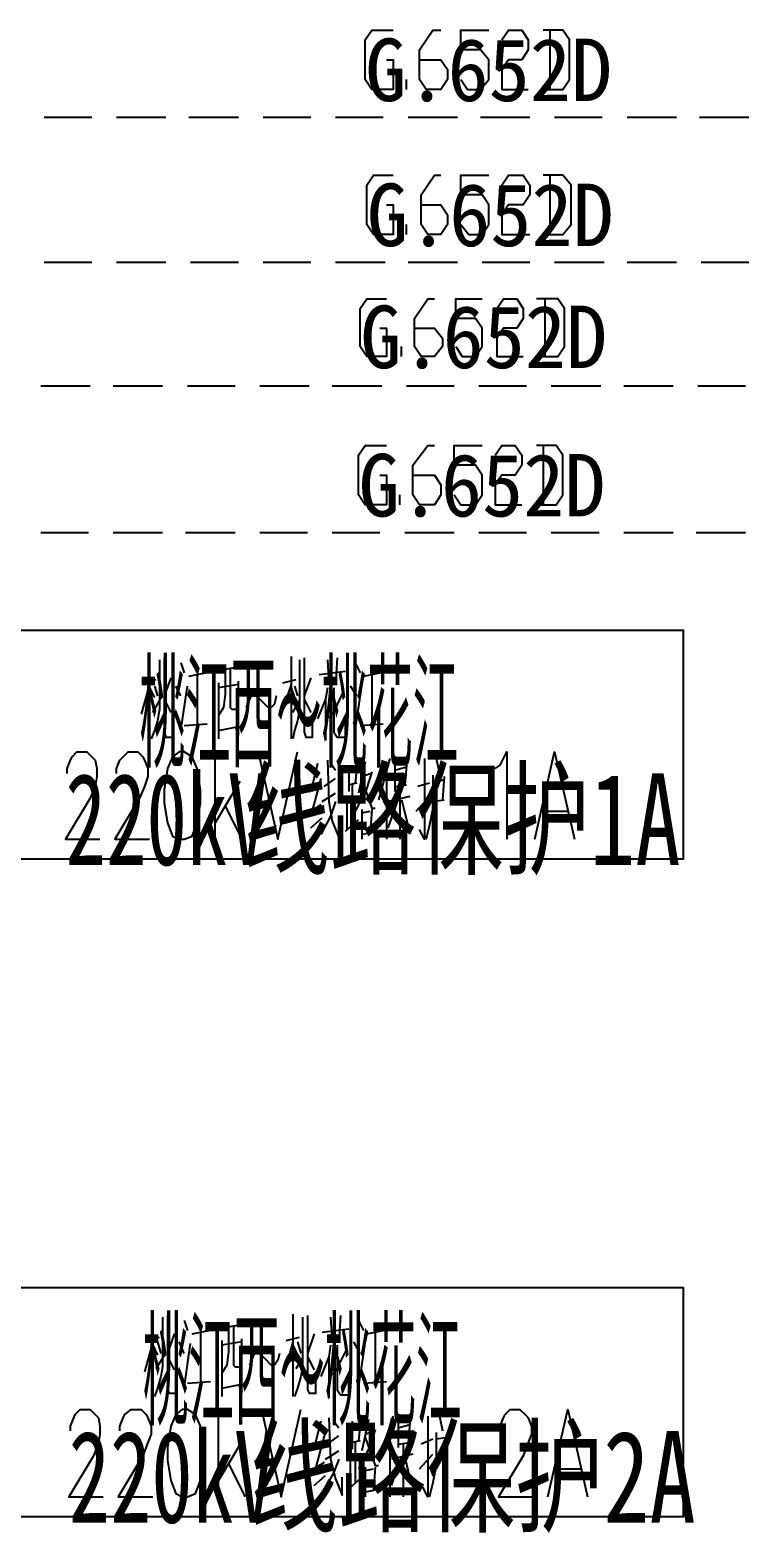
# Model space of a CAD drawing. Header units: metres. Extents: x 17 to 1757, y 17 to 1207.
# Drawn here: x 734.8 to 797.6, y 595.9 to 727.2 of the extents above; entities that cross this region are included whole.
import ezdxf

# ---------------------------------------------------------------- set-up
doc = ezdxf.new("R2010")
doc.units = ezdxf.units.M
for name, color, linetype in [('LINES', 7, 'Continuous'), ('POLYLINES', 4, 'Continuous'), ('RECTS', 7, 'Continuous'), ('TEXTS', 3, 'Continuous')]:
    doc.layers.add(name, color=color, linetype=linetype)

msp = doc.modelspace()

# ---------------------------------------------------------------- linework, layer by layer
at = {"layer": 'LINES'}
for p, q in [((780.22, 727.2), (780.22, 722.02)), ((767.69, 722.02), (767.69, 722.88)), ((740.18, 719.57), (736.01, 719.57)), ((746.66, 719.57), (742.34, 719.57)), ((753, 719.57), (748.68, 719.57)), ((759.34, 719.57), (755.16, 719.57)), ((765.67, 719.57), (761.5, 719.57)), ((772.15, 719.57), (767.83, 719.57)), ((778.49, 719.57), (774.17, 719.57)), ((784.82, 719.57), (780.65, 719.57)), ((791.3, 719.57), (786.98, 719.57)), ((797.64, 719.57), (793.32, 719.57)), ((780.22, 714.53), (780.22, 709.34)), ((767.69, 709.34), (767.69, 710.21)), ((740.18, 706.9), (736.01, 706.9)), ((746.66, 706.9), (742.34, 706.9)), ((753, 706.9), (748.82, 706.9)), ((759.34, 706.9), (755.16, 706.9)), ((765.82, 706.9), (761.5, 706.9)), ((772.15, 706.9), (767.83, 706.9)), ((778.49, 706.9), (774.31, 706.9)), ((784.97, 706.9), (780.65, 706.9)), ((791.3, 706.9), (786.98, 706.9)), ((797.64, 706.9), (793.46, 706.9)), ((779.78, 703.73), (779.78, 698.69)), ((767.26, 698.69), (767.26, 699.55)), ((740.04, 696.1), (735.72, 696.1)), ((746.38, 696.1), (742.06, 696.1)), ((752.71, 696.1), (748.54, 696.1)), ((759.19, 696.1), (754.87, 696.1)), ((765.53, 696.1), (761.21, 696.1)), ((771.86, 696.1), (767.69, 696.1)), ((778.2, 696.1), (774.02, 696.1)), ((784.68, 696.1), (780.36, 696.1)), ((791.02, 696.1), (786.7, 696.1)), ((797.35, 696.1), (793.18, 696.1)), ((779.64, 690.91), (779.64, 685.73)), ((767.11, 685.73), (767.11, 686.59)), ((739.9, 683.28), (735.72, 683.28)), ((746.38, 683.28), (742.06, 683.28)), ((752.71, 683.28), (748.39, 683.28)), ((759.05, 683.28), (754.87, 683.28)), ((765.38, 683.28), (761.21, 683.28)), ((771.86, 683.28), (767.54, 683.28)), ((778.2, 683.28), (774.02, 683.28)), ((784.54, 683.28), (780.36, 683.28)), ((791.02, 683.28), (786.7, 683.28)), ((797.35, 683.28), (793.03, 683.28)), ((745.22, 672.48), (745.22, 665.28)), ((757.61, 672.48), (757.61, 665.28)), ((761.64, 672.34), (761.5, 670.03)), ((746.09, 672.19), (746.09, 667.87)), ((747.96, 671.9), (748.25, 671.04)), ((748.68, 670.75), (750.12, 671.04)), ((750.84, 671.18), (753.29, 671.62)), ((758.33, 672.19), (758.33, 667.87)), ((760.06, 670.9), (762.36, 671.18)), ((760.78, 672.19), (760.92, 670.03)), ((763.22, 671.9), (763.66, 671.04)), ((763.94, 670.75), (765.38, 671.04)), ((745.22, 670.03), (744.5, 667.44)), ((744.65, 670.18), (745.8, 670.46)), ((745.22, 669.74), (745.66, 668.88)), ((745.66, 669.89), (745.94, 669.02)), ((747.1, 670.61), (746.52, 669.02)), ((747.96, 669.02), (747.53, 669.89)), ((747.96, 666), (748.54, 669.89)), ((749.4, 670.9), (749.4, 666.58)), ((751.27, 670.18), (751.27, 665.28)), ((753, 670.03), (751.27, 669.74)), ((753, 665.57), (753, 670.32)), ((757.61, 670.03), (756.74, 667.44)), ((756.89, 670.18), (758.04, 670.46)), ((757.61, 669.74), (757.9, 668.88)), ((757.9, 669.89), (758.18, 669.02)), ((759.34, 670.61), (758.76, 669.02)), ((763.37, 669.02), (762.79, 669.89)), ((763.22, 666), (763.8, 669.89)), ((764.66, 670.9), (764.66, 666.58)), ((745.51, 667.58), (746.09, 668.59)), ((746.52, 668.74), (747.1, 667.58)), ((753.72, 668.02), (754.01, 668.74)), ((755.59, 668.02), (755.02, 668.59)), ((756.31, 669.02), (756.17, 668.3)), ((757.75, 667.58), (758.33, 668.59)), ((758.76, 668.74), (759.34, 667.58)), ((760.63, 668.74), (760.63, 665.14)), ((755.74, 668.02), (755.59, 668.02)), ((755.88, 668.02), (755.74, 668.02)), ((756.17, 668.3), (755.88, 668.02)), ((747.96, 666.14), (747.82, 666.72)), ((748.25, 666.43), (750.26, 666.58)), ((763.22, 666.14), (763.08, 666.72)), ((763.66, 666.43), (765.67, 666.58)), ((750.98, 656.5), (750.98, 664.13)), ((759.91, 663.12), (759.34, 660.67)), ((764.09, 663.26), (763.51, 660.53)), ((766.25, 663.55), (765.24, 659.95)), ((770.28, 663.55), (770.57, 662.26)), ((760.2, 661.82), (759.48, 659.09)), ((760.49, 661.1), (761.5, 661.82)), ((761.21, 662.98), (761.5, 662.54)), ((762.65, 662.98), (762.65, 660.67)), ((762.65, 662.54), (763.22, 662.69)), ((763.37, 662.83), (763.22, 661.39)), ((763.8, 661.97), (764.52, 662.26)), ((764.66, 662.4), (764.09, 660.53)), ((765.96, 662.11), (765.96, 656.5)), ((766.68, 662.98), (766.68, 660.67)), ((766.68, 662.54), (767.69, 662.83)), ((767.69, 662.98), (767.54, 661.25)), ((769.99, 662.11), (769.99, 659.09)), ((771, 661.97), (770.86, 659.95)), ((753.14, 661.54), (750.98, 657.94)), ((759.19, 660.67), (759.91, 661.1)), ((760.34, 659.81), (761.5, 660.53)), ((763.37, 661.39), (762.65, 661.25)), ((762.94, 661.25), (762.94, 657.79)), ((764.09, 660.67), (763.22, 658.94)), ((766.68, 661.1), (767.69, 661.25)), ((767.11, 661.1), (767.11, 656.5)), ((769.7, 661.39), (768.7, 661.1)), ((771, 661.68), (769.99, 661.39)), ((751.85, 659.38), (753.29, 656.5)), ((760.2, 659.52), (759.34, 658.94)), ((762.5, 657.36), (762.5, 659.95)), ((762.94, 659.66), (763.51, 659.81)), ((767.98, 660.24), (766.1, 659.81)), ((766.1, 657.5), (766.97, 659.95)), ((768.55, 658.94), (769.7, 660.24)), ((769.99, 659.81), (771, 659.95)), ((759.34, 657.5), (760.34, 658.37)), ((762.36, 657.22), (763.51, 658.22)), ((763.8, 659.09), (763.8, 656.5)), ((763.8, 658.8), (764.52, 658.94)), ((764.66, 659.09), (764.52, 657.07)), ((779.64, 658.94), (781.8, 658.94)), ((764.66, 657.07), (763.8, 656.93)), ((745.51, 615.02), (745.51, 607.82)), ((746.38, 614.74), (746.38, 610.42)), ((757.75, 615.02), (757.75, 607.82)), ((758.62, 614.74), (758.62, 610.42)), ((761.06, 614.74), (761.21, 612.58)), ((761.93, 614.88), (761.78, 612.58)), ((747.38, 613.3), (746.81, 611.57)), ((748.25, 614.45), (748.54, 613.58)), ((748.97, 613.3), (750.41, 613.58)), ((749.69, 613.44), (749.69, 609.12)), ((751.13, 613.73), (753.58, 614.16)), ((759.62, 613.3), (759.05, 611.57)), ((760.34, 613.44), (762.65, 613.73)), ((763.51, 614.45), (763.94, 613.58)), ((764.23, 613.3), (765.67, 613.58)), ((764.95, 613.44), (764.95, 609.12)), ((745.51, 612.58), (744.79, 609.98)), ((744.94, 612.72), (746.09, 613.01)), ((745.51, 612.29), (745.94, 611.42)), ((745.94, 612.58), (746.23, 611.57)), ((748.25, 611.57), (747.82, 612.58)), ((748.25, 608.54), (748.82, 612.43)), ((751.56, 612.72), (751.56, 607.82)), ((753.29, 612.58), (751.56, 612.29)), ((753.29, 608.11), (753.29, 612.86)), ((757.75, 612.58), (757.03, 609.98)), ((757.18, 612.72), (758.33, 613.01)), ((757.75, 612.29), (758.18, 611.42)), ((758.18, 612.58), (758.47, 611.57)), ((763.66, 611.57), (763.08, 612.58)), ((763.51, 608.54), (764.09, 612.43)), ((745.8, 610.27), (746.38, 611.14)), ((746.81, 611.28), (747.38, 610.13)), ((754.01, 610.56), (754.3, 611.28)), ((755.88, 610.56), (755.3, 611.14)), ((756.46, 610.99), (756.17, 610.56)), ((756.6, 611.57), (756.46, 610.99)), ((758.04, 610.27), (758.62, 611.14)), ((759.05, 611.28), (759.62, 610.13)), ((760.92, 611.28), (760.92, 607.68)), ((756.02, 610.56), (755.88, 610.56)), ((756.17, 610.56), (756.02, 610.56)), ((748.25, 608.69), (748.1, 609.26)), ((748.54, 608.98), (750.55, 609.12)), ((763.51, 608.69), (763.37, 609.26)), ((763.94, 608.98), (765.96, 609.12)), ((751.27, 599.04), (751.27, 606.67)), ((760.2, 605.66), (759.62, 603.36)), ((761.35, 605.66), (761.78, 605.09)), ((762.94, 605.66), (762.94, 603.22)), ((763.66, 605.38), (763.51, 603.94)), ((764.38, 605.81), (763.8, 603.07)), ((766.54, 606.1), (765.53, 602.5)), ((766.97, 605.66), (766.97, 603.36)), ((766.97, 605.09), (767.98, 605.38)), ((767.98, 605.52), (767.83, 603.79)), ((770.57, 606.1), (770.86, 604.8)), ((753.43, 604.08), (751.27, 600.48)), ((760.49, 604.37), (759.77, 601.63)), ((760.78, 603.65), (761.78, 604.37)), ((762.94, 605.09), (763.51, 605.23)), ((764.09, 604.51), (764.81, 604.8)), ((764.95, 604.94), (764.38, 603.07)), ((766.25, 604.66), (766.25, 599.04)), ((769.99, 604.08), (768.98, 603.65)), ((770.28, 604.66), (770.28, 601.63)), ((771.29, 604.22), (770.28, 604.08)), ((771.29, 604.51), (771.14, 602.64)), ((759.48, 603.22), (760.2, 603.65)), ((760.63, 602.35), (761.78, 603.07)), ((763.66, 603.94), (762.94, 603.79)), ((763.22, 603.79), (763.22, 600.34)), ((764.38, 603.22), (763.51, 601.49)), ((768.26, 602.78), (766.39, 602.35)), ((766.97, 603.65), (767.98, 603.79)), ((767.4, 603.65), (767.4, 599.04)), ((768.84, 601.49), (769.99, 602.78)), ((752.14, 601.92), (753.58, 599.04)), ((760.49, 602.06), (759.62, 601.49)), ((762.79, 599.9), (762.79, 602.64)), ((763.22, 602.21), (763.8, 602.35)), ((764.09, 601.63), (764.09, 599.04)), ((764.09, 601.34), (764.81, 601.49)), ((764.95, 601.63), (764.81, 599.62)), ((766.39, 600.05), (767.26, 602.5)), ((770.28, 602.35), (771.29, 602.64)), ((780.79, 601.49), (782.95, 601.49)), ((759.62, 600.05), (760.63, 600.91)), ((762.65, 599.76), (763.8, 600.77)), ((764.95, 599.62), (764.09, 599.47))]:
    msp.add_line(p, q, dxfattribs=at)
at = {"layer": 'POLYLINES'}
for points in [[(765.96, 724.61), (766.54, 724.61), (766.54, 722.02), (764.66, 722.02), (764.09, 722.88), (764.09, 726.34), (764.66, 727.2), (766.54, 727.2)], [(768.84, 724.61), (770.71, 724.61), (771.29, 723.74), (771.29, 722.88), (770.71, 722.02), (769.42, 722.02), (768.84, 722.88), (768.84, 725.47), (769.99, 727.2), (770.71, 727.2)], [(772.44, 722.88), (773.02, 722.02), (774.17, 722.02), (774.89, 722.88), (774.89, 724.61), (774.17, 725.47), (772.44, 725.47), (772.44, 727.2), (774.89, 727.2)], [(776.04, 726.34), (776.62, 727.2), (777.77, 727.2), (778.34, 726.34), (778.34, 725.47), (777.77, 724.61), (776.62, 724.61), (776.04, 723.74), (776.04, 722.02), (778.34, 722.02)], [(779.64, 722.02), (781.37, 722.02), (781.94, 722.88), (781.94, 726.34), (781.37, 727.2), (779.64, 727.2)], [(765.96, 711.94), (766.54, 711.94), (766.54, 709.34), (764.81, 709.34), (764.23, 710.21), (764.23, 713.66), (764.81, 714.53), (766.54, 714.53)], [(768.98, 711.94), (770.71, 711.94), (771.29, 711.07), (771.29, 710.21), (770.71, 709.34), (769.56, 709.34), (768.98, 710.21), (768.98, 712.8), (770.14, 714.53), (770.71, 714.53)], [(772.44, 710.21), (773.16, 709.34), (774.31, 709.34), (774.89, 710.21), (774.89, 711.94), (774.31, 712.8), (772.44, 712.8), (772.44, 714.53), (774.89, 714.53)], [(776.04, 713.66), (776.62, 714.53), (777.91, 714.53), (778.49, 713.66), (778.49, 712.8), (777.91, 711.94), (776.62, 711.94), (776.04, 711.07), (776.04, 709.34), (778.49, 709.34)], [(779.64, 709.34), (781.37, 709.34), (782.09, 710.21), (782.09, 713.66), (781.37, 714.53), (779.64, 714.53)], [(765.38, 701.14), (765.96, 701.14), (765.96, 698.69), (764.23, 698.69), (763.66, 699.55), (763.66, 702.86), (764.23, 703.73), (765.96, 703.73)], [(768.41, 701.14), (770.14, 701.14), (770.86, 700.27), (770.86, 699.55), (770.14, 698.69), (768.98, 698.69), (768.41, 699.55), (768.41, 702), (769.56, 703.73), (770.14, 703.73)], [(772.01, 699.55), (772.58, 698.69), (773.74, 698.69), (774.31, 699.55), (774.31, 701.14), (773.74, 702), (772.01, 702), (772.01, 703.73), (774.31, 703.73)], [(775.61, 702.86), (776.18, 703.73), (777.34, 703.73), (777.91, 702.86), (777.91, 702), (777.34, 701.14), (776.18, 701.14), (775.61, 700.27), (775.61, 698.69), (777.91, 698.69)], [(779.06, 698.69), (780.94, 698.69), (781.51, 699.55), (781.51, 702.86), (780.94, 703.73), (779.06, 703.73)], [(765.38, 688.32), (765.96, 688.32), (765.96, 685.73), (764.09, 685.73), (763.51, 686.59), (763.51, 690.05), (764.09, 690.91), (765.96, 690.91)], [(768.26, 688.32), (770.14, 688.32), (770.71, 687.46), (770.71, 686.59), (770.14, 685.73), (768.84, 685.73), (768.26, 686.59), (768.26, 689.18), (769.56, 690.91), (770.14, 690.91)], [(771.86, 686.59), (772.44, 685.73), (773.74, 685.73), (774.31, 686.59), (774.31, 688.32), (773.74, 689.18), (771.86, 689.18), (771.86, 690.91), (774.31, 690.91)], [(775.46, 690.05), (776.04, 690.91), (777.19, 690.91), (777.77, 690.05), (777.77, 689.18), (777.19, 688.32), (776.04, 688.32), (775.46, 687.46), (775.46, 685.73), (777.77, 685.73)], [(779.06, 685.73), (780.79, 685.73), (781.37, 686.59), (781.37, 690.05), (780.79, 690.91), (779.06, 690.91)], [(746.52, 672.34), (746.52, 665.86), (746.66, 665.42), (747.24, 665.42), (747.24, 666.86)], [(758.76, 672.34), (758.76, 665.86), (758.9, 665.42), (759.48, 665.42), (759.48, 666.86)], [(751.85, 671.33), (751.85, 669.17), (751.7, 668.02), (751.27, 667.3)], [(752.28, 671.47), (752.28, 668.02), (752.42, 667.87), (752.86, 667.87)], [(760.78, 669.74), (760.63, 668.74), (759.91, 667.01)], [(761.35, 669.74), (761.35, 665.86), (761.64, 665.42), (762.36, 665.42), (762.36, 666.86)], [(754.01, 668.74), (754.15, 669.02), (754.3, 669.02), (754.58, 669.02), (755.02, 668.59)], [(760.92, 667.15), (761.35, 667.58), (762.22, 669.46)], [(746.09, 667.87), (745.94, 666.86), (745.66, 666), (745.37, 665.28)], [(758.33, 667.87), (758.18, 666.86), (757.9, 666), (757.75, 665.28)], [(751.27, 666), (752.71, 666.29), (753, 665.71)], [(738.02, 662.26), (738.02, 662.69), (738.31, 663.41), (738.46, 663.7), (738.89, 664.13), (739.75, 664.13), (740.18, 663.7), (740.47, 663.41), (740.62, 662.69), (740.62, 661.97), (740.47, 661.1), (740.04, 660.1), (737.88, 656.5), (740.9, 656.5)], [(742.34, 662.26), (742.34, 662.69), (742.63, 663.41), (742.92, 663.7), (743.35, 664.13), (744.22, 664.13), (744.65, 663.7), (744.79, 663.41), (745.08, 662.69), (745.08, 661.97), (744.79, 661.1), (744.36, 660.1), (742.2, 656.5), (745.22, 656.5)], [(747.82, 664.13), (747.24, 663.7), (746.81, 662.69), (746.52, 660.82), (746.52, 659.66), (746.81, 657.94), (747.24, 656.78), (747.82, 656.5), (748.25, 656.5), (748.97, 656.78), (749.4, 657.94), (749.69, 659.66), (749.69, 660.82), (749.4, 662.69), (748.97, 663.7), (748.25, 664.13), (747.82, 664.13)], [(754.73, 664.13), (756.46, 656.5), (758.18, 664.13)], [(760.78, 663.41), (760.92, 659.81), (761.21, 658.08)], [(769.27, 663.55), (769.27, 656.5), (768.84, 657.36)], [(775.46, 662.69), (775.9, 662.98), (776.47, 664.13), (776.47, 656.5)], [(778.92, 656.5), (780.65, 664.13), (782.38, 656.5)], [(763.8, 661.68), (764.66, 659.23), (764.95, 659.23)], [(761.5, 659.81), (761.06, 658.51), (760.2, 656.93)], [(767.26, 659.95), (767.83, 657.65), (768.12, 657.65)], [(761.21, 658.08), (761.78, 656.64), (761.78, 658.22)], [(769.42, 656.5), (769.7, 657.65), (769.99, 659.09)], [(746.81, 614.88), (746.81, 608.4), (746.95, 608.11), (747.53, 608.11), (747.53, 609.55)], [(759.05, 614.88), (759.05, 608.4), (759.19, 608.11), (759.77, 608.11), (759.77, 609.55)], [(752.14, 614.02), (752.14, 611.71), (751.99, 610.56), (751.56, 609.84)], [(752.57, 614.02), (752.57, 610.56), (752.71, 610.42), (753.14, 610.42)], [(761.06, 612.29), (760.92, 611.28), (760.2, 609.55)], [(761.21, 609.7), (761.64, 610.27), (762.5, 612)], [(761.64, 612.29), (761.64, 608.4), (761.93, 607.97), (762.65, 607.97), (762.65, 609.55)], [(754.3, 611.28), (754.44, 611.57), (754.58, 611.57), (754.87, 611.57), (755.3, 611.14)], [(746.38, 610.42), (746.23, 609.55), (745.94, 608.54), (745.66, 607.82)], [(758.62, 610.42), (758.47, 609.55), (758.18, 608.54), (757.9, 607.82)], [(751.56, 608.54), (753, 608.83), (753.29, 608.26)], [(738.31, 604.8), (738.31, 605.23), (738.6, 605.95), (738.74, 606.24), (739.18, 606.67), (740.04, 606.67), (740.47, 606.24), (740.76, 605.95), (740.9, 605.23), (740.9, 604.51), (740.76, 603.79), (740.33, 602.64), (738.17, 599.04), (741.19, 599.04)], [(742.63, 604.8), (742.63, 605.23), (742.92, 605.95), (743.06, 606.24), (743.64, 606.67), (744.5, 606.67), (744.94, 606.24), (745.08, 605.95), (745.37, 605.23), (745.37, 604.51), (745.08, 603.79), (744.65, 602.64), (742.49, 599.04), (745.51, 599.04)], [(748.1, 606.67), (747.53, 606.24), (747.1, 605.23), (746.81, 603.36), (746.81, 602.21), (747.1, 600.48), (747.53, 599.33), (748.1, 599.04), (748.54, 599.04), (749.26, 599.33), (749.69, 600.48), (749.98, 602.21), (749.98, 603.36), (749.69, 605.23), (749.26, 606.24), (748.54, 606.67), (748.1, 606.67)], [(755.02, 606.67), (756.74, 599.04), (758.47, 606.67)], [(775.9, 604.8), (775.9, 605.23), (776.18, 605.95), (776.33, 606.24), (776.76, 606.67), (777.62, 606.67), (778.06, 606.24), (778.34, 605.95), (778.63, 605.23), (778.63, 604.51), (778.34, 603.79), (777.91, 602.64), (775.75, 599.04), (778.78, 599.04)], [(780.07, 599.04), (781.8, 606.67), (783.53, 599.04)], [(760.92, 605.95), (761.06, 602.35), (761.5, 600.62)], [(769.56, 606.1), (769.56, 599.04), (769.13, 599.9)], [(764.09, 604.22), (764.95, 601.78), (765.24, 601.78)], [(761.78, 602.35), (761.35, 601.2), (760.49, 599.62)], [(767.54, 602.5), (768.12, 600.19), (768.41, 600.19)], [(769.7, 599.04), (769.99, 600.19), (770.28, 601.63)], [(761.5, 600.62), (762.07, 599.18), (762.07, 600.77)]]:
    msp.add_lwpolyline(points, dxfattribs=at)
at = {"layer": 'RECTS'}
for points in [[(729.67, 674.78), (791.88, 674.78), (791.88, 654.77), (729.67, 654.77)], [(729.96, 617.33), (791.88, 617.33), (791.88, 597.31), (729.96, 597.31)]]:
    msp.add_lwpolyline(points, dxfattribs=at)

# ---------------------------------------------------------------- texts
at = {"layer": 'TEXTS'}
for s, height, width, p in [('G.652D', 5.47, 0.966821, (764.09, 720.99)), ('G.652D', 5.47, 0.966821, (764.23, 708.32)), ('G.652D', 5.47, 0.966821, (763.66, 697.66)), ('G.652D', 5.47, 0.966821, (763.51, 684.7)), ('桃江西～桃花江', 8.02, 0.381771, (744.36, 663.63)), ('线路保护1A', 8.02, 0.726647, (753.43, 654.25)), ('220kV', 8.02, 0.649151, (737.88, 654.25)), ('桃江西～桃花江', 8.02, 0.381771, (744.65, 606.17)), ('线路保护2A', 8.02, 0.740784, (754.01, 596.79)), ('220kV', 8.02, 0.661516, (738.17, 596.79))]:
    msp.add_text(s, height=height, dxfattribs=dict(at, width=width)).set_placement(p)

doc.saveas('drawing.dxf')
